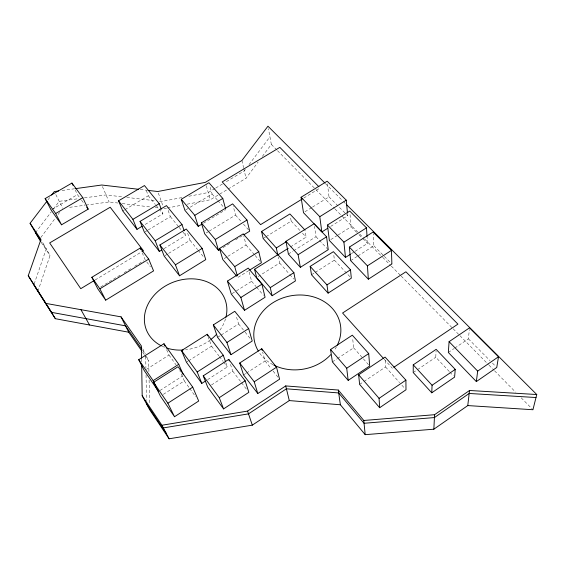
<?xml version="1.0" encoding="UTF-8"?>
<svg xmlns="http://www.w3.org/2000/svg" width="565" height="565" viewBox="0 0 565 565"><rect width="100%" height="100%" fill="white"/><g stroke="black" fill="none" stroke-linecap="round" stroke-linejoin="round"><path stroke-width="0.42" stroke-dasharray="2.83 2.12" d="M449.302 371.523L435.777 357.235L436.06 351.105M454.79 348.075L468.399 338.831L469.36 329.529M37.876 291.321L50.024 255.542L41.768 240.874M34.154 284.018L46.252 248.84L41.838 242.272M228.161 189.021L246.008 178.265L258.149 162.042M262.365 156.406L271.341 144.414L268.417 128.665M40.842 237.455L55.441 217.991M58.054 214.509L59.615 212.426M245.358 169.486L244.313 170.877L224.771 182.608M249.017 164.627L269.936 136.843M35.454 232.78L51.309 211.804M53.421 209.008L59.233 201.317L78.309 198.711M47.983 199.84L50.087 197.079M448.342 352.461L454.069 348.563M413.22 372.533L416.857 370.068M417.584 369.574L435.777 357.235M359.615 384.419L363.217 381.997M363.938 381.509L385.57 366.975L385.175 358.754M332.389 361.89L336.782 358.98M337.517 358.493L353.641 347.828L352.588 337.715M243.543 374.976L245.697 373.578M246.418 373.112L265.077 360.971L262.633 352.009M211.494 384.97L232.752 371.198L230.082 363.33M207.645 379.616L227.314 366.911L225.873 362.744M163.356 394.356L184.31 380.895L179.811 370.654M160.008 390.479L182.841 375.838M186.415 362.207L187.891 361.261M188.632 360.795L211.55 346.161L208.104 336.648M350.646 260.62L357.179 256.446M357.906 255.98L373.875 245.775L373.19 233.74M311.492 274.752L314.451 272.874M315.185 272.401L334.409 260.168L333.597 253.374M217.596 337.326L220.491 335.483M221.219 335.017L238.585 323.95L236.05 315.517M351.359 253.699L354.297 251.821M355.032 251.354L367.511 243.395L367.109 237.349M146.49 369.319L169.006 355.046L166.484 349.403M258.092 276.575L279.619 263.043L278.404 257.188M232.024 293.638L235.654 291.356M236.382 290.897L251.63 281.314L249.066 271.412M330.815 239.567L337.347 235.45M338.068 234.998L351.133 226.756L349.968 213.69M290.438 246.947L306.117 237.131L305.114 230.845M330.702 226.403L347.708 215.738L347.546 214.008M288.39 254.045L292.868 251.234M293.609 250.768L315.997 236.714L314.507 226.311M248.847 270.579L237.78 277.5L237.314 275.826M304.987 211.755L311.739 207.567M312.494 207.101L329 196.874L327.368 182.933M263.156 238.472L265.366 237.102M266.108 236.643L291.187 221.099L290.481 217.137M224.234 258.586L227.144 256.785M227.872 256.333L246.079 245.069L243.847 236.262M222.97 247.632L229.651 243.515M235.591 239.857L242.272 235.739M303.751 198.054L320.122 187.968M164.909 255.634L167.869 253.833M168.603 253.381L190.031 240.33L187.312 232.25M206.218 232.95L208.471 231.579M209.227 231.12L235.513 215.088L233.246 206.289M203.478 223.182L225.795 209.636M100.754 286.907L120.352 275.007M124.116 272.718L131.652 268.142M134.668 266.313L143.708 260.818M163.885 248.713L185.723 235.45L184.395 231.551M95.111 280L141.179 252.131M185.687 209.926L189.459 207.652M190.214 207.2L212.115 194.035L209.827 185.97M187.121 204.198L210.314 199.77L227.42 189.466M145.149 224.453L162.911 213.817L161.491 209.912M214.997 188.477L208.231 192.538L187.785 196.458M215.745 188.025L224.015 183.06M145.141 231.777L147.366 230.442M148.108 229.997L170.362 216.628L167.572 208.76M122.76 210.922L124.265 210.032M125.013 209.587L148.291 195.794L145.932 189.494M51.846 209.53L77.433 194.635L81.021 199.473M181.817 197.602L161.371 201.514L158.779 201.204M163.928 208.626L166.506 208.139M167.36 207.969L181.965 205.18M62.065 190.49L74.142 188.823M84.376 197.877L106.05 194.918L122.478 196.874M69.615 207.327L85.068 205.229M85.929 205.109L109.116 201.966L117.817 203.019M140.275 189.487L147.274 190.299M126.8 197.39L155.326 200.794M122.167 203.548L150.876 207.044M155.227 207.567L159.577 208.097M325.334 183.484L342.8 200.914M343.421 201.536L345.293 203.4M329 196.874L345.893 213.909M346.5 214.516L347.708 215.738M468.399 338.831L489.982 360.611M492.447 363.104L495.533 366.212M373.875 245.775L391.877 263.982M271.341 144.414L276.906 150.057M277.521 150.686L315.249 188.95M315.863 189.572L334.416 208.393M335.038 209.022L359.156 233.479M359.771 234.108L364.1 238.501M364.722 239.129L382.039 256.687M382.653 257.315L390.698 265.472M391.312 266.094L400.592 275.508M401.207 276.13L452.537 328.194M453.158 328.816L459.345 335.094M459.959 335.716L488.407 364.573M489.029 365.195L493.972 370.216M494.594 370.845L515.619 392.166M521.184 397.817L532.936 409.731M351.133 226.756L356.593 232.307M359.015 234.772L362.052 237.851M362.659 238.465L367.511 243.395M449.888 372.144L453.42 375.873M315.997 236.714L328.23 249.702M334.409 260.168L350.109 276.906M291.187 221.099L300.142 230.718M302.529 233.281L306.117 237.131M384.151 359.185L392.343 368.288M385.57 366.975L399.575 382.611M401.906 385.217L404.83 388.473M279.619 263.043L289.216 273.912M289.781 274.548L293.729 279.025M353.641 347.828L362.808 358.21M363.38 358.86L369.68 366M235.513 215.088L241.184 221.522M243.451 224.093L249.123 230.527M212.115 194.035L217.243 199.883M217.815 200.533L224.079 207.687M246.079 245.069L254.582 254.879M255.147 255.535L260.818 262.082M251.63 281.314L256.115 286.632M256.672 287.295L263.396 295.269M190.031 240.33L197.63 249.631M198.174 250.295L204.149 257.612M170.362 216.628L178.589 226.713M179.133 227.384L182.431 231.417M182.975 232.088L185.723 235.45M148.291 195.794L155.333 204.474M155.876 205.137L162.911 213.817M238.585 323.95L244.589 331.464M245.132 332.142L250.041 338.287M265.077 360.971L270.981 368.394M273.135 371.092L279.576 379.186M232.752 371.198L241.057 382.102M241.58 382.788L247.293 390.288M211.55 346.161L218.909 355.844M219.432 356.536L223.111 361.374M223.634 362.066L227.314 366.911M146.78 261.962L150.431 266.779M81.529 200.165L84.602 204.311M169.006 355.046L176.04 364.856M184.31 380.895L189.268 387.837M189.762 388.529L195.716 396.863M142.641 350.378L145.156 353.987M142.698 352.299L144.195 354.453M144.697 355.173L148.694 360.908L148.934 372.264M41.231 242.449L50.024 255.542M55.822 194.565L62.743 208.259M142.804 348.88L145.297 353.98M146.413 356.261L148.694 360.908M75.237 190.01L77.433 194.635M102.413 186.535L109.116 201.966M142.246 252.788L145.212 259.9M158.334 193.061L163.073 206.26M206.281 185.765L210.314 199.77M241.926 160.488L243.579 167.678M243.762 168.483L246.008 178.265M149.096 380.132L149.619 404.597M145.692 356.473L145.911 367.914M146.045 374.955L146.533 400.479M141.589 359.079L141.631 361.699M225.541 318.808A42.163 34.578 -21.1 0 1 219.432 330.836M210.244 339.996A42.163 34.578 -21.1 0 1 185.581 349.806M164.514 347.256A42.163 34.578 -21.1 0 1 162.212 346.253M336.535 346.67A43.752 37.198 -10.8 0 1 333.908 350.823M273.036 364.715A43.752 37.198 -10.8 0 1 258.763 351.79"/><path stroke-width="0.85" d="M413.248 364.835L413.22 372.533L431.759 392.795L454.592 377.116L455.242 369.39L436.138 349.354L413.248 364.835L432.07 385.259L431.759 392.795M433.849 429.202L434.563 414.703L469.522 390.486L536.75 394.525L532.936 409.731L467.771 405.578L433.849 429.202L365.188 434.662L340.384 404.773L338.273 390.041L285.706 385.923L247.576 411.087L161.929 425.24L142.182 395.768L141.674 364.319M449.083 341.677L448.342 352.461L476.344 381.587L496.762 367.462L498.5 356.769L469.536 327.841L449.083 341.677L477.672 371.12L476.344 381.587M467.771 405.578L469.522 390.486M141.702 350.865L128.721 332.213L55.356 318.702L37.876 291.321L28.25 275.713L40.955 239.426L30.079 223.281L46.93 201.218M51.669 195.01L54.304 191.563L58.612 190.97M477.672 371.12L498.5 356.769M432.07 385.259L455.242 369.39M379.666 407.718L405.995 389.779L405.903 380.146L385.097 357.108L358.655 374.807L359.615 384.419L379.666 407.718L379.066 398.36L358.655 374.807M379.066 398.36L405.903 380.146M393.805 367.307L457.925 324.119L405.896 271.793L342.574 313.017L383.564 358.535M348.181 380.386L369.68 366L368.719 353.584L352.32 335.186L330.567 349.509L332.389 361.89L348.181 380.386L346.705 368.239L330.567 349.509M142.182 395.768L149.732 409.837L169.09 438.793L252.308 425.155L289.301 400.578L340.384 404.773M346.705 368.239L368.719 353.584M257.788 393.508L279.576 379.186L276.532 367.193L261.75 348.753L239.708 363.013L243.543 374.976L257.788 393.508L254.215 381.785L239.708 363.013M223.571 408.905L248.847 392.329L245.139 380.796L228.747 359.397L203.238 375.831L207.828 387.343L223.571 408.905L219.255 397.675L203.238 375.831M219.255 397.675L245.139 380.796M254.215 381.785L276.532 367.193M174.521 416.73L198.689 401.023L192.75 387.159L178.074 366.713L153.539 382.371L160.467 396.213L174.521 416.73L167.869 403.219L153.539 382.371M167.869 403.219L192.75 387.159M225.583 361.918L223.274 355.251L207.242 334.268L181.535 350.59L186.415 362.207L201.818 383.381L205.462 381.022M368.345 279.202L391.877 263.982L391.467 250.38L373.098 232.024L349.361 247.11L350.646 260.62L368.345 279.202L367.42 265.847L349.361 247.11M367.42 265.847L391.467 250.38M230.986 354.686L252.223 341.02L248.664 328.562L234.779 311.308L213.309 324.91L217.596 337.326L230.986 354.686L226.932 342.468L213.309 324.91M328.103 293.136L351.317 278.192L350.505 269.802L333.392 251.679L310.157 266.412L311.492 274.752L328.103 293.136L326.973 284.901L310.157 266.412M326.973 284.901L350.505 269.802M201.818 383.381L197.185 372.01L223.274 355.251M226.932 342.468L248.664 328.562M272.118 295.749L295.424 280.939L293.878 272.669L277.881 254.681L254.561 269.286L256.609 277.507L272.118 295.749L270.247 287.634L254.561 269.286M367.052 236.488L366.48 227.85L349.735 211.077L327.446 225.04L329.367 240.485L345.483 257.442L350.625 254.165M156.23 386.799L153.15 380.641L178.752 364.312L163.963 343.76L138.722 359.672L144.315 370.697L158.539 391.418M270.247 287.634L293.878 272.669M345.483 257.442L343.916 242.145L366.48 227.85M244.504 310.319L265.077 297.268L261.899 284.209L248.212 268.107L227.427 281.102L231.297 294.097L244.504 310.319L240.867 297.48L227.427 281.102M240.867 297.48L261.899 284.209M300.347 267.344L328.23 249.702L326.577 236.799L314.133 223.712L285.954 241.297L288.39 254.045L300.347 267.344L298.129 254.702L285.954 241.297M298.129 254.702L326.577 236.799M304.994 230.061L289.923 213.965L261.588 231.481L263.156 238.472L277.747 254.893L288.199 248.346M327.742 228.26L321.831 231.968L319.783 216.678L301.067 197.249L327.163 181.188L346.26 200.172L347.468 213.139M277.747 254.893L276.313 247.964L285.869 241.997M249.582 270.119L261.39 262.732L258.77 251.644L243.24 233.861L219.524 248.466L222.78 259.483L236.671 276.165M237.314 275.826L234.736 266.609L258.77 251.644M319.783 216.678L346.26 200.172M243.755 234.828L249.695 231.17L246.997 220.053L232.632 203.887L201.302 222.893L204.721 233.868L218.514 250.373L219.997 249.462M302.261 198.972L260.592 224.644L222.229 181.923L279.845 147.366L318.879 186.718M179.529 275.784L205.773 259.603L202.171 248.416L186.224 229.016L159.888 244.977L164.168 256.086L179.529 275.784L175.44 264.808L159.888 244.977M218.514 250.373L215.279 239.496L246.997 220.053M175.44 264.808L202.171 248.416M105.69 300.17L153.567 270.903L148.715 259.123L140.261 248.042L91.841 277.281L97.745 288.736L105.69 300.17L99.871 288.807L91.841 277.281M99.871 288.807L148.715 259.123M225.576 208.831L222.772 198.421L208.916 182.742L181.273 199.276L184.932 210.378L198.273 226.346L201.995 224.086M184.126 230.774L182.001 224.538L166.463 205.611L140.049 221.395L144.4 232.222L159.372 251.453L161.632 250.083M198.273 226.346L194.777 215.329L222.772 198.421M159.372 251.453L155.191 240.739L182.001 224.538M94.355 280.459L80.76 288.68L49.663 242.929L110.189 207.228L143.446 250.761L141.935 251.672M161.209 209.128L159.224 203.661L144.456 185.553L118.53 200.836L122.76 210.922L137.005 229.334L142.189 226.226M137.005 229.334L132.909 219.34L159.224 203.661M61.529 224.806L88.189 209.156L82.794 197.665L71.939 183.074L45.129 198.59L51.09 209.968L61.529 224.806L55.653 213.506L45.129 198.59M55.653 213.506L82.794 197.665M163.342 427.91L248.508 413.863L286.42 388.812L338.689 392.95L364.058 423.27L434.421 417.57L469.176 393.466L535.994 397.527M75.004 188.703L101.749 185.016L138.524 189.282M338.273 390.041L363.782 420.473L434.563 414.703M148.15 190.405L157.783 191.521L205.307 182.375L241.926 160.488L267.958 126.207L324.713 182.855M28.25 275.713L45.949 303.412L121.051 316.873L141.377 345.971L141.575 358.203M346.536 204.65L536.75 394.525M327.446 225.04L343.916 242.145M321.238 231.346L303.49 212.68L301.067 197.249M261.588 231.481L276.313 247.964M201.302 222.893L215.279 239.496M181.273 199.276L194.777 215.329M219.524 248.466L234.736 266.609M140.049 221.395L155.191 240.739M118.53 200.836L132.909 219.34M86.657 207.08L88.189 209.156M181.535 350.59L197.185 372.01M141.631 348.937L125.536 325.85L51.45 312.346L33.872 284.838M138.722 359.672L153.15 380.641M35.454 232.78L40.857 240.81M40.744 241.721L30.079 223.281M166.117 433.171L146.596 404.003L146.568 402.245M45.949 303.412L55.356 318.702M80.936 309.684L89.545 324.995M161.929 425.24L169.09 438.793M121.051 316.873L128.721 332.213M71.939 183.074L73.04 185.384M163.963 343.76L165.044 346.176M178.752 364.312L183.237 374.574M140.261 248.042L140.925 249.624M207.242 334.268L207.814 335.857M228.747 359.397L229.284 360.971M247.576 411.087L252.308 425.155M261.75 348.753L262.195 350.385M285.706 385.923L289.301 400.578M363.782 420.473L365.188 434.662M161.456 345.886A42.163 34.578 -21.1 0 1 149.16 302.127A42.163 34.578 -21.1 0 1 199.699 279.64A42.163 34.578 -21.1 0 1 225.972 317.191M216.586 334.261A42.163 34.578 -21.1 0 1 210.922 339.473M183.032 350.032A42.163 34.578 -21.1 0 1 166.103 347.842M258.332 351.077A43.752 37.198 -10.8 0 1 296.152 295.128A43.752 37.198 -10.8 0 1 337.305 345.187M330.723 354.7A43.752 37.198 -10.8 0 1 273.785 365.096"/></g></svg>
